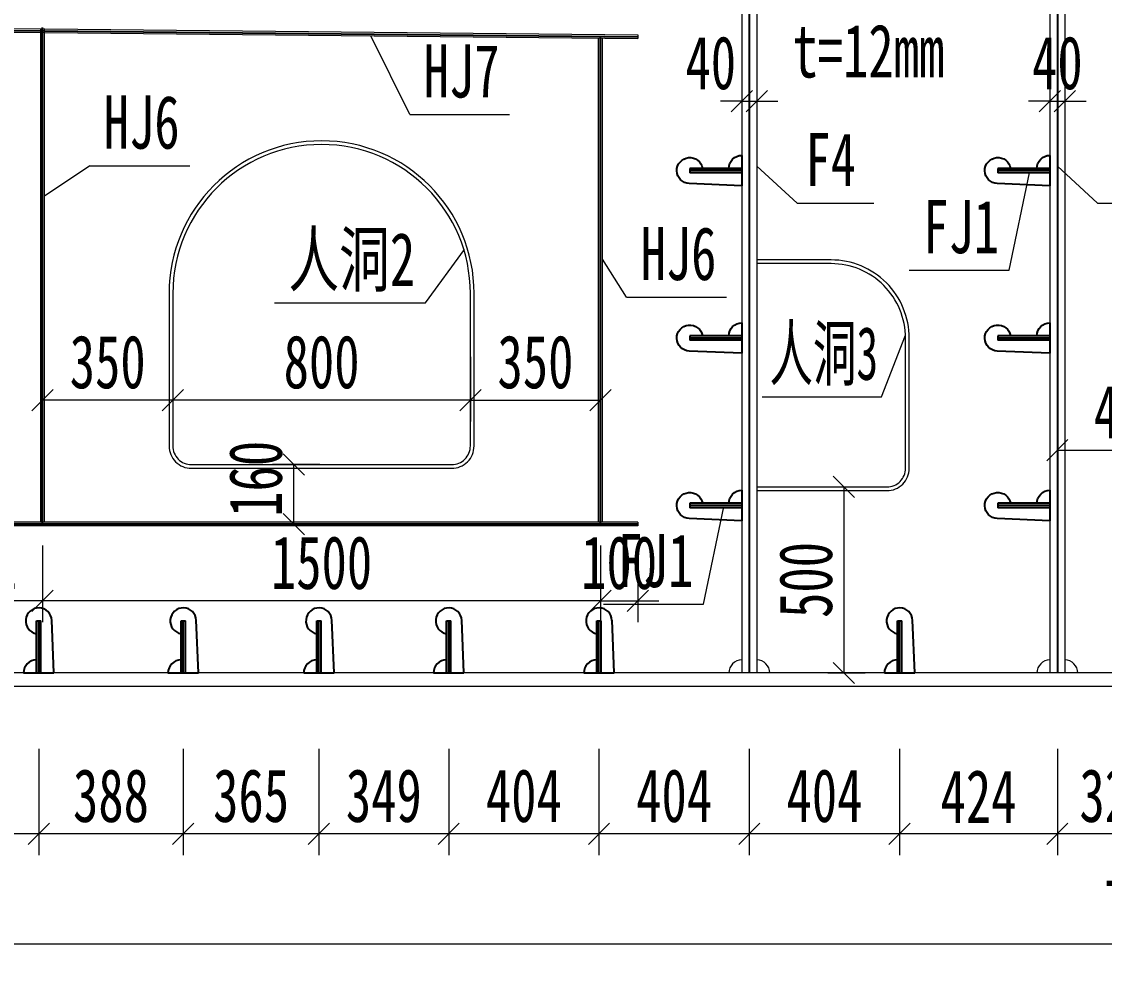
# Model space of a CAD drawing. Header units: millimetres. Extents: x -89049 to 410567, y -307459 to -100425.
# Drawn here: x 133801 to 136712, y -119219 to -116683 of the extents above; entities that cross this region are included whole.
import ezdxf
from ezdxf.enums import TextEntityAlignment as Align

# ---------------------------------------------------------------- set-up
doc = ezdxf.new("R2010")
doc.units = ezdxf.units.MM
doc.layers.get('Defpoints').update_dxf_attribs({"color": 8})
for name, color, linetype, lineweight in [('文字', 7, 'Continuous', 15), ('细实线', 4, 'Continuous', 15), ('钢板粗线', 1, 'Continuous', 25), ('钢板细线', 6, 'Continuous', 15)]:
    doc.layers.add(name, color=color, linetype=linetype, lineweight=lineweight)
doc.styles.add('111', font='', dxfattribs={"width": 0.7})
doc.styles.add('BM_Dim', font='', dxfattribs={"width": 0.85})
doc.styles.get('111').set_extended_font_data('仿宋_GB2312')
doc.styles.get('BM_Dim').set_extended_font_data('仿宋_GB2312')
doc.dimstyles.new('200', dxfattribs={"dimscale": 0, "dimtxt": 2.5, "dimasz": 1, "dimexe": 1, "dimexo": 1, "dimgap": 0.6, "dimtad": 1, "dimdec": 0, "dimdsep": 46, "dimtxsty": '111', "dimblk": 'OBLIQUE', "dimcen": 0, "dimclrd": 4, "dimclre": 4, "dimclrt": 4, "dimadec": 1, "dimazin": 2, "dimtfac": 1, "dimtdec": 0, "dimtix": 1, "dimtmove": 2, "dimatfit": 3, "dimfxl": 4, "dimfxlon": 1, "dimtolj": 1, "dimlwd": -1, "dimlwe": -1, "dimarcsym": 0})

# ---------------------------------------------------------------- blocks, each defined once
blk = doc.blocks.new('_Oblique')
at = {"color": 0, "linetype": 'ByBlock', "lineweight": -2}
blk.add_line((-0.5, -0.5), (0.5, 0.5), dxfattribs=at)
blk = doc.blocks.new('*D285')
at = {"layer": 'Defpoints', "color": 0, "transparency": 16777216}
for p in [(134949.4, -118433), (135353.5, -118433), (134949.4, -118865.3)]:
    blk.add_point(p, dxfattribs=at)
at = {"layer": '细实线', "color": 4, "transparency": 16777216}
for p, q in [((134949.4, -118636.8), (134949.4, -118922.5)), ((135353.5, -118636.8), (135353.5, -118922.5)), ((135353.5, -118865.3), (134949.4, -118865.3))]:
    blk.add_line(p, q, dxfattribs=at)
at = {"layer": '细实线', "color": 4, "transparency": 16777216, "xscale": 57.14285714285715, "yscale": 57.14285714285715, "zscale": 57.14285714285715, "rotation": 180}
blk.add_blockref('_Oblique', (134949.4, -118865.3), dxfattribs=at)
at = {"layer": '细实线', "color": 4, "transparency": 16777216, "xscale": 57.14285714285715, "yscale": 57.14285714285715, "zscale": 57.14285714285715}
blk.add_blockref('_Oblique', (135353.5, -118865.3), dxfattribs=at)
at = {"layer": '细实线', "color": 4, "transparency": 16777216, "insert": (135151.4, -118763.1), "char_height": 142.86, "attachment_point": 5, "style": '111'}
blk.add_mtext('\\A1;404', dxfattribs=at)
blk = doc.blocks.new('*D286')
at = {"layer": 'Defpoints', "color": 0, "transparency": 16777216}
for p in [(133290.4, -118440.3), (140403.8, -118469), (133290.4, -119161.4)]:
    blk.add_point(p, dxfattribs=at)
at = {"layer": '细实线', "color": 4, "transparency": 16777216}
for p, q in [((133290.4, -118932.9), (133290.4, -119218.6)), ((140403.8, -118932.9), (140403.8, -119218.6)), ((140403.8, -119161.4), (133290.4, -119161.4))]:
    blk.add_line(p, q, dxfattribs=at)
at = {"layer": '细实线', "color": 4, "transparency": 16777216, "xscale": 57.14285714285715, "yscale": 57.14285714285715, "zscale": 57.14285714285715, "rotation": 180}
blk.add_blockref('_Oblique', (133290.4, -119161.4), dxfattribs=at)
at = {"layer": '细实线', "color": 4, "transparency": 16777216, "xscale": 57.14285714285715, "yscale": 57.14285714285715, "zscale": 57.14285714285715}
blk.add_blockref('_Oblique', (140403.8, -119161.4), dxfattribs=at)
at = {"layer": '细实线', "color": 4, "transparency": 16777216, "insert": (136847.1, -119059.2), "char_height": 142.86, "attachment_point": 5, "style": '111'}
blk.add_mtext('\\A1;7113', dxfattribs=at)
blk = doc.blocks.new('*D289')
at = {"layer": 'Defpoints', "color": 0, "transparency": 16777216}
for p in [(134600.6, -118433), (134949.4, -118433), (134600.6, -118865.3)]:
    blk.add_point(p, dxfattribs=at)
at = {"layer": '细实线', "color": 4, "transparency": 16777216}
for p, q in [((134600.6, -118636.8), (134600.6, -118922.5)), ((134949.4, -118636.8), (134949.4, -118922.5)), ((134949.4, -118865.3), (134600.6, -118865.3))]:
    blk.add_line(p, q, dxfattribs=at)
at = {"layer": '细实线', "color": 4, "transparency": 16777216, "xscale": 57.14285714285715, "yscale": 57.14285714285715, "zscale": 57.14285714285715, "rotation": 180}
blk.add_blockref('_Oblique', (134600.6, -118865.3), dxfattribs=at)
at = {"layer": '细实线', "color": 4, "transparency": 16777216, "xscale": 57.14285714285715, "yscale": 57.14285714285715, "zscale": 57.14285714285715}
blk.add_blockref('_Oblique', (134949.4, -118865.3), dxfattribs=at)
at = {"layer": '细实线', "color": 4, "transparency": 16777216, "insert": (134775, -118763.1), "char_height": 142.86, "attachment_point": 5, "style": '111'}
blk.add_mtext('\\A1;349', dxfattribs=at)
blk = doc.blocks.new('*D298')
at = {"layer": 'Defpoints', "color": 0, "transparency": 16777216}
for p in [(133857.6, -118033), (135357.6, -118033), (133857.6, -118239.3)]:
    blk.add_point(p, dxfattribs=at)
at = {"layer": '细实线', "color": 4, "transparency": 16777216}
for p, q in [((133857.6, -118090.1), (133857.6, -118296.4)), ((135357.6, -118090.1), (135357.6, -118296.4)), ((135357.6, -118239.3), (133857.6, -118239.3))]:
    blk.add_line(p, q, dxfattribs=at)
at = {"layer": '细实线', "color": 4, "transparency": 16777216, "xscale": 57.14285714285715, "yscale": 57.14285714285715, "zscale": 57.14285714285715, "rotation": 180}
blk.add_blockref('_Oblique', (133857.6, -118239.3), dxfattribs=at)
at = {"layer": '细实线', "color": 4, "transparency": 16777216, "xscale": 57.14285714285715, "yscale": 57.14285714285715, "zscale": 57.14285714285715}
blk.add_blockref('_Oblique', (135357.6, -118239.3), dxfattribs=at)
at = {"layer": '细实线', "color": 4, "transparency": 16777216, "insert": (134607.6, -118137), "char_height": 142.86, "attachment_point": 5, "style": '111'}
blk.add_mtext('\\A1;1500', dxfattribs=at)
blk = doc.blocks.new('*D299')
at = {"layer": 'Defpoints', "color": 0, "transparency": 16777216}
for p in [(135357.6, -118033), (135457.6, -118033), (135457.6, -118239.3)]:
    blk.add_point(p, dxfattribs=at)
at = {"layer": '细实线', "color": 4, "transparency": 16777216}
for p, q in [((135357.6, -118090.1), (135357.6, -118296.4)), ((135457.6, -118090.1), (135457.6, -118296.4)), ((135357.6, -118239.3), (135300.4, -118239.3)), ((135357.6, -118239.3), (135457.6, -118239.3)), ((135457.6, -118239.3), (135514.7, -118239.3))]:
    blk.add_line(p, q, dxfattribs=at)
at = {"layer": '细实线', "color": 4, "transparency": 16777216, "xscale": 57.14285714285715, "yscale": 57.14285714285715, "zscale": 57.14285714285715}
blk.add_blockref('_Oblique', (135357.6, -118239.3), dxfattribs=at)
at = {"layer": '细实线', "color": 4, "transparency": 16777216, "xscale": 57.14285714285715, "yscale": 57.14285714285715, "zscale": 57.14285714285715, "rotation": 180}
blk.add_blockref('_Oblique', (135457.6, -118239.3), dxfattribs=at)
at = {"layer": '细实线', "color": 4, "transparency": 16777216, "insert": (135407.6, -118137), "char_height": 142.86, "attachment_point": 5, "style": '111'}
blk.add_mtext('\\A1;100', dxfattribs=at)
blk = doc.blocks.new('*D300')
at = {"layer": 'Defpoints', "color": 0, "transparency": 16777216}
for p in [(135007.7, -117532.3), (135357.6, -117524.4), (135357.6, -117699.9)]:
    blk.add_point(p, dxfattribs=at)
at = {"layer": '细实线', "color": 4, "transparency": 16777216}
for p, q in [((135007.7, -117589.5), (135007.7, -117757.1)), ((135357.6, -117581.5), (135357.6, -117757.1)), ((135007.7, -117699.9), (135357.6, -117699.9))]:
    blk.add_line(p, q, dxfattribs=at)
at = {"layer": '细实线', "color": 4, "transparency": 16777216, "xscale": 57.14285714285715, "yscale": 57.14285714285715, "zscale": 57.14285714285715, "rotation": 180}
blk.add_blockref('_Oblique', (135007.7, -117699.9), dxfattribs=at)
at = {"layer": '细实线', "color": 4, "transparency": 16777216, "xscale": 57.14285714285715, "yscale": 57.14285714285715, "zscale": 57.14285714285715}
blk.add_blockref('_Oblique', (135357.6, -117699.9), dxfattribs=at)
at = {"layer": '细实线', "color": 4, "transparency": 16777216, "insert": (135182.6, -117597.7), "char_height": 142.86, "attachment_point": 5, "style": '111'}
blk.add_mtext('\\A1;350', dxfattribs=at)
blk = doc.blocks.new('*D301')
at = {"layer": 'Defpoints', "color": 0, "transparency": 16777216}
for p in [(134207.7, -117532.6), (135007.7, -117526.2), (134207.7, -117699.9)]:
    blk.add_point(p, dxfattribs=at)
at = {"layer": '细实线', "color": 4, "transparency": 16777216}
for p, q in [((134207.7, -117589.7), (134207.7, -117757.1)), ((135007.7, -117583.4), (135007.7, -117757.1)), ((135007.7, -117699.9), (134207.7, -117699.9))]:
    blk.add_line(p, q, dxfattribs=at)
at = {"layer": '细实线', "color": 4, "transparency": 16777216, "xscale": 57.14285714285715, "yscale": 57.14285714285715, "zscale": 57.14285714285715, "rotation": 180}
blk.add_blockref('_Oblique', (134207.7, -117699.9), dxfattribs=at)
at = {"layer": '细实线', "color": 4, "transparency": 16777216, "xscale": 57.14285714285715, "yscale": 57.14285714285715, "zscale": 57.14285714285715}
blk.add_blockref('_Oblique', (135007.7, -117699.9), dxfattribs=at)
at = {"layer": '细实线', "color": 4, "transparency": 16777216, "insert": (134607.7, -117597.7), "char_height": 142.86, "attachment_point": 5, "style": '111'}
blk.add_mtext('\\A1;800', dxfattribs=at)
blk = doc.blocks.new('*D302')
at = {"layer": 'Defpoints', "color": 0, "transparency": 16777216}
for p in [(133857.6, -117529.7), (134207.7, -117532.6), (133857.6, -117699.9)]:
    blk.add_point(p, dxfattribs=at)
at = {"layer": '细实线', "color": 4, "transparency": 16777216}
for p, q in [((133857.6, -117586.8), (133857.6, -117757.1)), ((134207.7, -117589.7), (134207.7, -117757.1)), ((134207.7, -117699.9), (133857.6, -117699.9))]:
    blk.add_line(p, q, dxfattribs=at)
at = {"layer": '细实线', "color": 4, "transparency": 16777216, "xscale": 57.14285714285715, "yscale": 57.14285714285715, "zscale": 57.14285714285715, "rotation": 180}
blk.add_blockref('_Oblique', (133857.6, -117699.9), dxfattribs=at)
at = {"layer": '细实线', "color": 4, "transparency": 16777216, "xscale": 57.14285714285715, "yscale": 57.14285714285715, "zscale": 57.14285714285715}
blk.add_blockref('_Oblique', (134207.7, -117699.9), dxfattribs=at)
at = {"layer": '细实线', "color": 4, "transparency": 16777216, "insert": (134032.6, -117597.7), "char_height": 142.86, "attachment_point": 5, "style": '111'}
blk.add_mtext('\\A1;350', dxfattribs=at)
blk = doc.blocks.new('*D4686')
at = {"layer": 'Defpoints', "color": 0, "transparency": 16777216}
for p in [(-4844.9, -1534.4), (-4444.9, -1534.4), (-4444.9, -1773.6)]:
    blk.add_point(p, dxfattribs=at)
at = {"layer": '细实线', "color": 4, "transparency": 16777216}
for p, q in [((-4844.9, -1591.5), (-4844.9, -1830.7)), ((-4444.9, -1591.5), (-4444.9, -1830.7)), ((-4844.9, -1773.6), (-4444.9, -1773.6))]:
    blk.add_line(p, q, dxfattribs=at)
at = {"layer": '细实线', "color": 4, "transparency": 16777216, "xscale": 57.14285714285715, "yscale": 57.14285714285715, "zscale": 57.14285714285715, "rotation": 180}
blk.add_blockref('_Oblique', (-4844.9, -1773.6), dxfattribs=at)
at = {"layer": '细实线', "color": 4, "transparency": 16777216, "xscale": 57.14285714285715, "yscale": 57.14285714285715, "zscale": 57.14285714285715}
blk.add_blockref('_Oblique', (-4444.9, -1773.6), dxfattribs=at)
at = {"layer": '细实线', "color": 4, "transparency": 16777216, "insert": (-4644.9, -1671.3), "char_height": 142.86, "attachment_point": 5, "style": '111'}
blk.add_mtext('\\A1;400', dxfattribs=at)
blk = doc.blocks.new('*D4687')
at = {"layer": 'Defpoints', "color": 0, "transparency": 16777216}
for p in [(-4864.9, -780.9), (-4824.9, -787.8), (-4824.9, -835.4)]:
    blk.add_point(p, dxfattribs=at)
at = {"layer": '细实线', "color": 4, "transparency": 16777216}
for p, q in [((-4864.9, -835.4), (-4922.1, -835.4)), ((-4864.9, -835.4), (-4864.9, -892.5)), ((-4864.9, -835.4), (-4824.9, -835.4)), ((-4824.9, -835.4), (-4824.9, -892.5)), ((-4824.9, -835.4), (-4767.8, -835.4))]:
    blk.add_line(p, q, dxfattribs=at)
at = {"layer": '细实线', "color": 4, "transparency": 16777216, "xscale": 57.14285714285715, "yscale": 57.14285714285715, "zscale": 57.14285714285715}
blk.add_blockref('_Oblique', (-4864.9, -835.4), dxfattribs=at)
at = {"layer": '细实线', "color": 4, "transparency": 16777216, "xscale": 57.14285714285715, "yscale": 57.14285714285715, "zscale": 57.14285714285715, "rotation": 180}
blk.add_blockref('_Oblique', (-4824.9, -835.4), dxfattribs=at)
at = {"layer": '细实线', "color": 4, "transparency": 16777216, "insert": (-4844.9, -733.1), "char_height": 142.86, "attachment_point": 5, "style": '111'}
blk.add_mtext('\\A1;40', dxfattribs=at)
blk = doc.blocks.new('*D4688')
at = {"layer": 'Defpoints', "color": 0, "transparency": 16777216}
for p in [(-4844.9, -2372.1), (-4521.9, -2372.1), (-4844.9, -2804.4)]:
    blk.add_point(p, dxfattribs=at)
at = {"layer": '细实线', "color": 4, "transparency": 16777216}
for p, q in [((-4844.9, -2575.8), (-4844.9, -2861.5)), ((-4521.9, -2575.8), (-4521.9, -2861.5)), ((-4521.9, -2804.4), (-4844.9, -2804.4))]:
    blk.add_line(p, q, dxfattribs=at)
at = {"layer": '细实线', "color": 4, "transparency": 16777216, "xscale": 57.14285714285715, "yscale": 57.14285714285715, "zscale": 57.14285714285715, "rotation": 180}
blk.add_blockref('_Oblique', (-4844.9, -2804.4), dxfattribs=at)
at = {"layer": '细实线', "color": 4, "transparency": 16777216, "xscale": 57.14285714285715, "yscale": 57.14285714285715, "zscale": 57.14285714285715}
blk.add_blockref('_Oblique', (-4521.9, -2804.4), dxfattribs=at)
at = {"layer": '细实线', "color": 4, "transparency": 16777216, "insert": (-4683.4, -2702.2), "char_height": 142.86, "attachment_point": 5, "style": '111'}
blk.add_mtext('\\A1;323', dxfattribs=at)
blk = doc.blocks.new('14-160加劲 有过焊孔')
at = {"layer": 'Defpoints'}
blk.add_line((38609.4, 31489.3), (38609.4, 31629.3), dxfattribs=at)
at = {"layer": '钢板粗线', "color": 7}
for p, q in [((38603.4, 31489.3), (38603.4, 31629.3)), ((38603.4, 31629.3), (38615.4, 31629.3)), ((38615.4, 31489.3), (38615.4, 31629.3)), ((38650.4, 31489.3), (38644.3, 31630.8)), ((38568.4, 31489.3), (38650.4, 31489.3))]:
    blk.add_line(p, q, dxfattribs=at)
for centre, start, end in [((38609.4, 31629.3), 2.441, 260.1291), ((38603.4, 31489.3), 90, 180)]:
    blk.add_arc(centre, 35, start, end, dxfattribs=at)
blk = doc.blocks.new('*D4689')
at = {"layer": 'Defpoints', "color": 0, "transparency": 16777216}
for p in [(-5693.1, -780.5), (-5653.1, -787.8), (-5653.1, -835.4)]:
    blk.add_point(p, dxfattribs=at)
at = {"layer": '细实线', "color": 4, "transparency": 16777216}
for p, q in [((-5693.1, -835.4), (-5750.3, -835.4)), ((-5693.1, -835.4), (-5693.1, -892.5)), ((-5693.1, -835.4), (-5653.1, -835.4)), ((-5653.1, -835.4), (-5653.1, -892.5)), ((-5653.1, -835.4), (-5596, -835.4))]:
    blk.add_line(p, q, dxfattribs=at)
at = {"layer": '细实线', "color": 4, "transparency": 16777216, "xscale": 57.14285714285715, "yscale": 57.14285714285715, "zscale": 57.14285714285715}
blk.add_blockref('_Oblique', (-5693.1, -835.4), dxfattribs=at)
at = {"layer": '细实线', "color": 4, "transparency": 16777216, "xscale": 57.14285714285715, "yscale": 57.14285714285715, "zscale": 57.14285714285715, "rotation": 180}
blk.add_blockref('_Oblique', (-5653.1, -835.4), dxfattribs=at)
at = {"layer": '细实线', "color": 4, "transparency": 16777216, "insert": (-5776.7, -733.1), "char_height": 142.86, "attachment_point": 5, "style": '111'}
blk.add_mtext('\\A1;40', dxfattribs=at)
blk = doc.blocks.new('12-140加劲 有过焊孔')
at = {"layer": 'Defpoints'}
blk.add_line((0, 0), (0, 140), dxfattribs=at)
at = {"layer": '钢板粗线', "color": 7}
for p, q in [((-6, 0), (-6, 140)), ((-6, 140), (6, 140)), ((6, 0), (6, 140)), ((41, 0), (35, 141.5)), ((-41, 0), (41, 0))]:
    blk.add_line(p, q, dxfattribs=at)
for centre, start, end in [((0, 140), 2.441, 260.1291), ((-6, 0), 90, 180)]:
    blk.add_arc(centre, 35, start, end, dxfattribs=at)
blk = doc.blocks.new('*D4693')
at = {"layer": 'Defpoints', "color": 0, "transparency": 16777216}
for p in [(-5269, -2372.1), (-4844.9, -2372.1), (-5269, -2804.4)]:
    blk.add_point(p, dxfattribs=at)
at = {"layer": '细实线', "color": 4, "transparency": 16777216}
for p, q in [((-5269, -2575.8), (-5269, -2861.5)), ((-4844.9, -2575.8), (-4844.9, -2861.5)), ((-4844.9, -2804.4), (-5269, -2804.4))]:
    blk.add_line(p, q, dxfattribs=at)
at = {"layer": '细实线', "color": 4, "transparency": 16777216, "xscale": 57.14285714285715, "yscale": 57.14285714285715, "zscale": 57.14285714285715, "rotation": 180}
blk.add_blockref('_Oblique', (-5269, -2804.4), dxfattribs=at)
at = {"layer": '细实线', "color": 4, "transparency": 16777216, "xscale": 57.14285714285715, "yscale": 57.14285714285715, "zscale": 57.14285714285715}
blk.add_blockref('_Oblique', (-4844.9, -2804.4), dxfattribs=at)
at = {"layer": '细实线', "color": 4, "transparency": 16777216, "insert": (-5057, -2703.7), "char_height": 142.86, "attachment_point": 5, "style": '111'}
blk.add_mtext('\\A1;424', dxfattribs=at)
blk = doc.blocks.new('*D4694')
at = {"layer": 'Defpoints', "color": 0, "transparency": 16777216}
for p in [(-5673.1, -2372.1), (-5269, -2372.1), (-5673.1, -2804.4)]:
    blk.add_point(p, dxfattribs=at)
at = {"layer": '细实线', "color": 4, "transparency": 16777216}
for p, q in [((-5673.1, -2575.8), (-5673.1, -2861.5)), ((-5269, -2575.8), (-5269, -2861.5)), ((-5269, -2804.4), (-5673.1, -2804.4))]:
    blk.add_line(p, q, dxfattribs=at)
at = {"layer": '细实线', "color": 4, "transparency": 16777216, "xscale": 57.14285714285715, "yscale": 57.14285714285715, "zscale": 57.14285714285715, "rotation": 180}
blk.add_blockref('_Oblique', (-5673.1, -2804.4), dxfattribs=at)
at = {"layer": '细实线', "color": 4, "transparency": 16777216, "xscale": 57.14285714285715, "yscale": 57.14285714285715, "zscale": 57.14285714285715}
blk.add_blockref('_Oblique', (-5269, -2804.4), dxfattribs=at)
at = {"layer": '细实线', "color": 4, "transparency": 16777216, "insert": (-5471.1, -2702.2), "char_height": 142.86, "attachment_point": 5, "style": '111'}
blk.add_mtext('\\A1;404', dxfattribs=at)
blk = doc.blocks.new('*D4695')
at = {"layer": 'Defpoints', "color": 0, "transparency": 16777216}
for p in [(-6077.2, -2372.1), (-5673.1, -2372.1), (-6077.2, -2804.4)]:
    blk.add_point(p, dxfattribs=at)
at = {"layer": '细实线', "color": 4, "transparency": 16777216}
for p, q in [((-6077.2, -2575.8), (-6077.2, -2861.5)), ((-5673.1, -2575.8), (-5673.1, -2861.5)), ((-5673.1, -2804.4), (-6077.2, -2804.4))]:
    blk.add_line(p, q, dxfattribs=at)
at = {"layer": '细实线', "color": 4, "transparency": 16777216, "xscale": 57.14285714285715, "yscale": 57.14285714285715, "zscale": 57.14285714285715, "rotation": 180}
blk.add_blockref('_Oblique', (-6077.2, -2804.4), dxfattribs=at)
at = {"layer": '细实线', "color": 4, "transparency": 16777216, "xscale": 57.14285714285715, "yscale": 57.14285714285715, "zscale": 57.14285714285715}
blk.add_blockref('_Oblique', (-5673.1, -2804.4), dxfattribs=at)
at = {"layer": '细实线', "color": 4, "transparency": 16777216, "insert": (-5875.2, -2702.2), "char_height": 142.86, "attachment_point": 5, "style": '111'}
blk.add_mtext('\\A1;404', dxfattribs=at)
blk = doc.blocks.new('*D311')
at = {"layer": 'Defpoints', "color": 0, "transparency": 16777216}
for p in [(134235.7, -118433), (134600.6, -118433), (134235.7, -118865.3)]:
    blk.add_point(p, dxfattribs=at)
at = {"layer": '细实线', "color": 4, "transparency": 16777216}
for p, q in [((134235.7, -118636.8), (134235.7, -118922.5)), ((134600.6, -118636.8), (134600.6, -118922.5)), ((134600.6, -118865.3), (134235.7, -118865.3))]:
    blk.add_line(p, q, dxfattribs=at)
at = {"layer": '细实线', "color": 4, "transparency": 16777216, "xscale": 57.14285714285715, "yscale": 57.14285714285715, "zscale": 57.14285714285715, "rotation": 180}
blk.add_blockref('_Oblique', (134235.7, -118865.3), dxfattribs=at)
at = {"layer": '细实线', "color": 4, "transparency": 16777216, "xscale": 57.14285714285715, "yscale": 57.14285714285715, "zscale": 57.14285714285715}
blk.add_blockref('_Oblique', (134600.6, -118865.3), dxfattribs=at)
at = {"layer": '细实线', "color": 4, "transparency": 16777216, "insert": (134418.2, -118763.1), "char_height": 142.86, "attachment_point": 5, "style": '111'}
blk.add_mtext('\\A1;365', dxfattribs=at)
blk = doc.blocks.new('*D312')
at = {"layer": 'Defpoints', "color": 0, "transparency": 16777216}
for p in [(133847.2, -118433), (134235.7, -118433), (133847.2, -118865.3)]:
    blk.add_point(p, dxfattribs=at)
at = {"layer": '细实线', "color": 4, "transparency": 16777216}
for p, q in [((133847.2, -118636.8), (133847.2, -118922.5)), ((134235.7, -118636.8), (134235.7, -118922.5)), ((134235.7, -118865.3), (133847.2, -118865.3))]:
    blk.add_line(p, q, dxfattribs=at)
at = {"layer": '细实线', "color": 4, "transparency": 16777216, "xscale": 57.14285714285715, "yscale": 57.14285714285715, "zscale": 57.14285714285715, "rotation": 180}
blk.add_blockref('_Oblique', (133847.2, -118865.3), dxfattribs=at)
at = {"layer": '细实线', "color": 4, "transparency": 16777216, "xscale": 57.14285714285715, "yscale": 57.14285714285715, "zscale": 57.14285714285715}
blk.add_blockref('_Oblique', (134235.7, -118865.3), dxfattribs=at)
at = {"layer": '细实线', "color": 4, "transparency": 16777216, "insert": (134041.5, -118763.1), "char_height": 142.86, "attachment_point": 5, "style": '111'}
blk.add_mtext('\\A1;388', dxfattribs=at)
blk = doc.blocks.new('*D313')
at = {"layer": 'Defpoints', "color": 0, "transparency": 16777216}
for p in [(133340.4, -118433), (133847.2, -118433), (133340.4, -118865.3)]:
    blk.add_point(p, dxfattribs=at)
at = {"layer": '细实线', "color": 4, "transparency": 16777216}
for p, q in [((133340.4, -118636.8), (133340.4, -118922.5)), ((133847.2, -118636.8), (133847.2, -118922.5)), ((133847.2, -118865.3), (133340.4, -118865.3))]:
    blk.add_line(p, q, dxfattribs=at)
at = {"layer": '细实线', "color": 4, "transparency": 16777216, "xscale": 57.14285714285715, "yscale": 57.14285714285715, "zscale": 57.14285714285715, "rotation": 180}
blk.add_blockref('_Oblique', (133340.4, -118865.3), dxfattribs=at)
at = {"layer": '细实线', "color": 4, "transparency": 16777216, "xscale": 57.14285714285715, "yscale": 57.14285714285715, "zscale": 57.14285714285715}
blk.add_blockref('_Oblique', (133847.2, -118865.3), dxfattribs=at)
at = {"layer": '细实线', "color": 4, "transparency": 16777216, "insert": (133593.8, -118763.1), "char_height": 142.86, "attachment_point": 5, "style": '111'}
blk.add_mtext('\\A1;507', dxfattribs=at)
blk = doc.blocks.new('*D358')
at = {"layer": 'Defpoints', "color": 0, "transparency": 16777216}
for p in [(133515.8, -118033), (133857.6, -118033), (133515.8, -118239.3)]:
    blk.add_point(p, dxfattribs=at)
at = {"layer": '细实线', "color": 4, "transparency": 16777216}
for p, q in [((133515.8, -118090.1), (133515.8, -118296.4)), ((133857.6, -118090.1), (133857.6, -118296.4)), ((133857.6, -118239.3), (133515.8, -118239.3))]:
    blk.add_line(p, q, dxfattribs=at)
at = {"layer": '细实线', "color": 4, "transparency": 16777216, "xscale": 57.14285714285715, "yscale": 57.14285714285715, "zscale": 57.14285714285715, "rotation": 180}
blk.add_blockref('_Oblique', (133515.8, -118239.3), dxfattribs=at)
at = {"layer": '细实线', "color": 4, "transparency": 16777216, "xscale": 57.14285714285715, "yscale": 57.14285714285715, "zscale": 57.14285714285715}
blk.add_blockref('_Oblique', (133857.6, -118239.3), dxfattribs=at)
at = {"layer": '细实线', "color": 4, "transparency": 16777216, "insert": (133686.7, -118137), "char_height": 142.86, "attachment_point": 5, "style": '111'}
blk.add_mtext('\\A1;342', dxfattribs=at)
blk = doc.blocks.new('*D543')
at = {"layer": 'Defpoints', "color": 0, "transparency": 16777216}
for p in [(135911.7, -117933), (135911.7, -118433), (136012, -118433)]:
    blk.add_point(p, dxfattribs=at)
at = {"layer": '细实线', "color": 4, "transparency": 16777216}
for p, q in [((135968.8, -117933), (136069.1, -117933)), ((136012, -117933), (136012, -118433)), ((135968.8, -118433), (136069.1, -118433))]:
    blk.add_line(p, q, dxfattribs=at)
at = {"layer": '细实线', "color": 4, "transparency": 16777216, "xscale": 57.14285714285715, "yscale": 57.14285714285715, "zscale": 57.14285714285715}
for p, rotation in [((136012, -117933), 90), ((136012, -118433), 270)]:
    blk.add_blockref('_Oblique', p, dxfattribs=dict(at, rotation=rotation))
at = {"layer": '细实线', "color": 4, "transparency": 16777216, "insert": (135909.8, -118183), "char_height": 142.86, "attachment_point": 5, "rotation": 90, "style": '111'}
blk.add_mtext('\\A1;500', dxfattribs=at)
blk = doc.blocks.new('*D550')
at = {"layer": 'Defpoints', "color": 0, "transparency": 16777216}
for p in [(134532.9, -117873), (134659.8, -117873), (134659.8, -118033)]:
    blk.add_point(p, dxfattribs=at)
at = {"layer": '细实线', "color": 4, "transparency": 16777216}
for p, q in [((134602.7, -117873), (134475.8, -117873)), ((134532.9, -118033), (134532.9, -117873)), ((134602.7, -118033), (134475.8, -118033))]:
    blk.add_line(p, q, dxfattribs=at)
at = {"layer": '细实线', "color": 4, "transparency": 16777216, "xscale": 57.14285714285715, "yscale": 57.14285714285715, "zscale": 57.14285714285715}
for p, rotation in [((134532.9, -117873), 90), ((134532.9, -118033), 270)]:
    blk.add_blockref('_Oblique', p, dxfattribs=dict(at, rotation=rotation))
at = {"layer": '细实线', "color": 4, "transparency": 16777216, "insert": (134430.7, -117911.1), "char_height": 142.86, "attachment_point": 5, "rotation": 90, "style": '111'}
blk.add_mtext('\\A1;160', dxfattribs=at)
blk = doc.blocks.new('*D559')
at = {"layer": 'Defpoints', "color": 0, "transparency": 16777216}
for p in [(131275.2, -116201.2), (133172.2, -118405.1), (133290.4, -118433), (133330.9, -118433), (140403.8, -118433)]:
    blk.add_point(p, dxfattribs=at)
at = {"layer": '细实线', "color": 4, "transparency": 16777216}
blk.add_line((133233.3, -118433), (133112.6, -118433), dxfattribs=at)
blk.add_arc((133330.9, -118433), 161.2, 132.6489, 180, dxfattribs=at)
at = {"layer": '细实线', "color": 4, "transparency": 16777216, "xscale": 57.14285714285715, "yscale": 57.14285714285715, "zscale": 57.14285714285715}
for p, rotation in [((133221.7, -118314.4), 42.64891912976078), ((133169.7, -118433), 270)]:
    blk.add_blockref('_Oblique', p, dxfattribs=dict(at, rotation=rotation))
at = {"layer": '细实线', "color": 4, "transparency": 16777216, "insert": (133032.2, -118335.1), "char_height": 142.857, "attachment_point": 5, "rotation": 71.8543, "style": '111'}
blk.add_mtext('\\A1;47.4%%d', dxfattribs=at)
blk = doc.blocks.new('fff')
at = {"layer": 'Defpoints', "color": 8}
for p, q in [((-5673.1, -185.2), (-5673.1, -2372.1)), ((-4844.9, -193.6), (-4844.9, -2372.1))]:
    blk.add_line(p, q, dxfattribs=at)
at = {"layer": '细实线'}
for p, q in [((-5544.8, -1109.6), (-5653.1, -1009.9)), ((-4736.6, -1109.6), (-4844.9, -1009.9)), ((-4974.2, -1289.9), (-4919.9, -1028.1)), ((-5544.8, -1109.6), (-5338.7, -1109.6)), ((-4736.6, -1109.6), (-4530.6, -1109.6)), ((-5242.9, -1289.9), (-4974.2, -1289.9)), ((-5796, -2187.3), (-5741.7, -1925.4)), ((-6064.8, -2187.3), (-5796, -2187.3))]:
    blk.add_line(p, q, dxfattribs=at)
at = {"layer": '钢板细线', "color": 3}
for p, q in [((-5693.1, -185), (-5693.1, -2372.1)), ((-5653.1, -185.4), (-5653.1, -2372.1)), ((-4864.9, -193.9), (-4864.9, -2372.1)), ((-4824.9, -193.3), (-4824.9, -2372.1))]:
    blk.add_line(p, q, dxfattribs=at)
at = {"layer": '钢板细线'}
for centre, start, end in [((-5693.1, -2372.1), 90, 180), ((-5653.1, -2372.1), 0, 90), ((-4864.9, -2372.1), 90, 180), ((-4824.9, -2372.1), 0, 90)]:
    blk.add_arc(centre, 35, start, end, dxfattribs=at)
at = {"layer": '钢板细线', "xscale": -1, "rotation": 90.00000000000416}
for p in [(25796.2, 37587.3), (26624.4, 37587.3), (25796.2, 37137.3), (26624.4, 37137.3), (25796.2, 36687.3), (26624.4, 36687.3)]:
    blk.add_blockref('14-160加劲 有过焊孔', p, dxfattribs=at)
at = {"layer": '钢板细线', "rotation": 359.9999999999936}
for p in [(-6077.2, -2372.1), (-5269, -2372.1)]:
    blk.add_blockref('12-140加劲 有过焊孔', p, dxfattribs=at)
at = {"layer": '文字', "style": 'BM_Dim', "width": 0.7}
for s, p in [('F4', (-5454.3, -1106.5)), ('FJ1', (-5103.4, -1286.9)), ('FJ1', (-5925.3, -2184.2))]:
    blk.add_text(s, height=142.86, dxfattribs=at).set_placement(p, align=Align.BOTTOM_CENTER)
at = {"layer": '细实线'}
dim = blk.add_linear_dim(base=(-5653.1, -835.4), p1=(-5693.1, -780.5), p2=(-5653.1, -787.8), dimstyle='200', override={"dimscale": 57.142857, "dimblk": 'Oblique'}, dxfattribs=at)
dim.commit()
dim.dimension.update_dxf_attribs({"geometry": '*D4689', "text_midpoint": (-5776.7, -733.1), "dimtype": 160})
for base, p1, p2, picture, middle in [((-4824.9, -835.4), (-4864.9, -780.9), (-4824.9, -787.8), '*D4687', (-4844.9, -733.1)), ((-4444.9, -1773.6), (-4844.9, -1534.4), (-4444.9, -1534.4), '*D4686', (-4644.9, -1671.3)), ((-6077.2, -2804.4), (-5673.1, -2372.1), (-6077.2, -2372.1), '*D4695', (-5875.2, -2702.2)), ((-5673.1, -2804.4), (-5269, -2372.1), (-5673.1, -2372.1), '*D4694', (-5471.1, -2702.2)), ((-5269, -2804.4), (-4844.9, -2372.1), (-5269, -2372.1), '*D4693', (-5057, -2703.7)), ((-4844.9, -2804.4), (-4521.9, -2372.1), (-4844.9, -2372.1), '*D4688', (-4683.4, -2702.2))]:
    dim = blk.add_linear_dim(base=base, p1=p1, p2=p2, dimstyle='200', override={"dimscale": 57.142857, "dimblk": 'Oblique'}, dxfattribs=at)
    dim.commit()
    dim.dimension.update_dxf_attribs({"geometry": picture, "text_midpoint": middle})

msp = doc.modelspace()

# ---------------------------------------------------------------- linework, layer by layer
at = {"layer": 'Defpoints', "color": 8}
for p, q in [((133857.6, -118033), (133857.6, -116698.5)), ((135357.6, -118033), (135357.6, -116722.1)), ((135457.6, -118033), (133415.8, -118033))]:
    msp.add_line(p, q, dxfattribs=at)
at = {"layer": 'Defpoints', "color": 8, "elevation": 0}
msp.add_lwpolyline([(132180, -116690.3), (135457.5, -116723.1)], dxfattribs=at)
at = {"layer": '细实线'}
for p, q in [((134844.5, -116932.5), (134740.2, -116721)), ((134844.5, -116932.5), (135113.2, -116932.5)), ((133984.4, -117069.9), (133862.6, -117151.9)), ((133984.4, -117069.9), (134253.1, -117069.9)), ((134887.2, -117438.7), (134991.7, -117295)), ((135427.7, -117423), (135362.6, -117321.3)), ((135427.7, -117423), (135696.4, -117423)), ((134481.2, -117438.7), (134887.2, -117438.7)), ((136113.2, -117691.2), (136177.4, -117525)), ((135792.1, -117691.2), (136113.2, -117691.2))]:
    msp.add_line(p, q, dxfattribs=at)
at = {"layer": '钢板细线'}
for p, q in [((133852.6, -118028), (133852.6, -116703.5)), ((133862.6, -118028), (133862.6, -116703.6)), ((135352.6, -118028), (135352.6, -116727.1)), ((135362.6, -118028), (135362.6, -116727.2)), ((135457.6, -116718.1), (135457.5, -116728.1)), ((135457.6, -118028), (133415.8, -118028)), ((135457.6, -118028), (135457.6, -118038)), ((135457.6, -118038), (133415.8, -118038)), ((140403.8, -118433), (133290.4, -118433)), ((140403.8, -118469), (133290.4, -118469))]:
    msp.add_line(p, q, dxfattribs=at)
at = {"layer": '钢板细线', "elevation": 0}
for points in [[(132179.9, -116695.3), (135457.5, -116728.1)], [(132180, -116685.3), (135457.6, -116718.1)]]:
    msp.add_lwpolyline(points, dxfattribs=at)
for points in [[(134257.7, -117883), (134957.7, -117883, 0.414214), (135017.7, -117823), (135017.7, -117413, 1), (134197.7, -117413), (134197.7, -117823, 0.414214)], [(134257.7, -117873), (134957.7, -117873, 0.414214), (135007.7, -117823), (135007.7, -117413, 1), (134207.7, -117413), (134207.7, -117823, 0.414214)]]:
    msp.add_lwpolyline(points, format="xyb", close=True, dxfattribs=at)
at = {"layer": '钢板细线'}
for points in [[(135777.6, -117943), (136127.6, -117943, 0.414214), (136187.6, -117883), (136187.6, -117533, 0.414214), (135977.6, -117323), (135777.6, -117323)], [(135777.6, -117933), (136127.6, -117933, 0.414214), (136177.6, -117883), (136177.6, -117533, 0.414214), (135977.6, -117333), (135777.6, -117333)]]:
    msp.add_lwpolyline(points, format="xyb", dxfattribs=at)

# ---------------------------------------------------------------- block references
at = {"layer": '细实线'}
msp.add_blockref('fff', (141430.7, -116060.9), dxfattribs=at)
at = {"layer": '钢板细线', "rotation": 359.9999999999936}
for p in [(133847.2, -118433), (134235.7, -118433), (134600.6, -118433), (134949.4, -118433)]:
    msp.add_blockref('12-140加劲 有过焊孔', p, dxfattribs=at)

# ---------------------------------------------------------------- texts
at = {"layer": '文字', "style": 'BM_Dim'}
for s, width, p in [('t=12mm', 0.7, (136077.6, -116875.6)), ('HJ7', 0.7, (134984, -116929.4)), ('HJ6', 0.7, (134123.9, -117066.9)), ('人洞2', 0.7, (134688.8, -117435.6)), ('HJ6', 0.7, (135567.2, -117419.9)), ('人洞3', 0.6, (135957.9, -117688.1))]:
    msp.add_text(s, height=142.86, dxfattribs=dict(at, width=width)).set_placement(p, align=Align.BOTTOM_CENTER)

# ---------------------------------------------------------------- dimensions: what is measured, and where the dimension line sits
at = {"layer": '细实线'}
dim = msp.add_angular_dim_2l(base=(133172.2, -118405.1), line1=((131275.2, -116201.2), (133330.9, -118433)), line2=((140403.8, -118433), (133290.4, -118433)), dimstyle='200', override={"dimscale": 57.142857, "dimblk": 'Oblique'}, dxfattribs=at)
dim.commit()
dim.dimension.update_dxf_attribs({"geometry": '*D559', "text_midpoint": (133032.2, -118335.1), "dimtype": 162})
for base, p1, p2, override, picture, middle in [((133857.6, -117699.9), (134207.7, -117532.6), (133857.6, -117529.7), {"dimscale": 57.142857, "dimblk": 'Oblique'}, '*D302', (134032.6, -117597.7)), ((134207.7, -117699.9), (135007.7, -117526.2), (134207.7, -117532.6), {"dimscale": 57.142857, "dimblk": 'Oblique'}, '*D301', (134607.7, -117597.7)), ((133515.8, -118239.3), (133857.6, -118033), (133515.8, -118033), {"dimscale": 57.142857, "dimblk": 'Oblique'}, '*D358', (133686.7, -118137)), ((133857.6, -118239.3), (135357.6, -118033), (133857.6, -118033), {"dimscale": 57.142857, "dimblk": 'Oblique'}, '*D298', (134607.6, -118137)), ((135457.6, -118239.3), (135357.6, -118033), (135457.6, -118033), {"dimscale": 57.142857, "dimblk": 'Oblique'}, '*D299', (135407.6, -118137)), ((133290.4, -119161.4), (140403.8, -118469), (133290.4, -118440.3), {"dimscale": 57.142857, "dimtxsty": '111', "dimblk": 'Oblique'}, '*D286', (136847.1, -119059.2)), ((133340.4, -118865.3), (133847.2, -118433), (133340.4, -118433), {"dimscale": 57.142857, "dimtxsty": '111', "dimblk": 'Oblique'}, '*D313', (133593.8, -118763.1)), ((133847.2226, -118865.3236), (134235.697, -118432.9845), (133847.2226, -118432.9845), {"dimscale": 57.142857, "dimblk": 'Oblique'}, '*D312', (134041.4598, -118763.0842)), ((134235.7, -118865.3), (134600.6, -118433), (134235.7, -118433), {"dimscale": 57.142857, "dimtxsty": '111', "dimblk": 'Oblique'}, '*D311', (134418.2, -118763.1)), ((134600.6, -118865.3), (134949.4, -118433), (134600.6, -118433), {"dimscale": 57.142857, "dimblk": 'Oblique'}, '*D289', (134775, -118763.1)), ((134949.4, -118865.3), (135353.5, -118433), (134949.4, -118433), {"dimscale": 57.142857, "dimtxsty": '111', "dimblk": 'Oblique'}, '*D285', (135151.4, -118763.1))]:
    dim = msp.add_linear_dim(base=base, p1=p1, p2=p2, dimstyle='200', override=override, dxfattribs=at)
    dim.commit()
    dim.dimension.update_dxf_attribs({"geometry": picture, "text_midpoint": middle})
for base, p1, p2, angle, picture, middle in [((135357.6, -117699.9), (135007.7, -117532.3), (135357.6, -117524.4), 180, '*D300', (135182.6, -117597.7)), ((136012, -118433), (135911.7, -117933), (135911.7, -118433), 90, '*D543', (135909.8, -118183))]:
    dim = msp.add_linear_dim(base=base, p1=p1, p2=p2, angle=angle, dimstyle='200', override={"dimscale": 57.142857, "dimblk": 'Oblique'}, dxfattribs=at)
    dim.commit()
    dim.dimension.update_dxf_attribs({"geometry": picture, "text_midpoint": middle})
dim = msp.add_linear_dim(base=(134532.9, -117873), p1=(134659.8, -118033), p2=(134659.8, -117873), angle=90, dimstyle='200', override={"dimscale": 57.142857, "dimblk": 'Oblique'}, dxfattribs=at)
dim.commit()
dim.dimension.update_dxf_attribs({"geometry": '*D550', "text_midpoint": (134430.7, -117911.1), "dimtype": 160})

doc.saveas('drawing.dxf')
